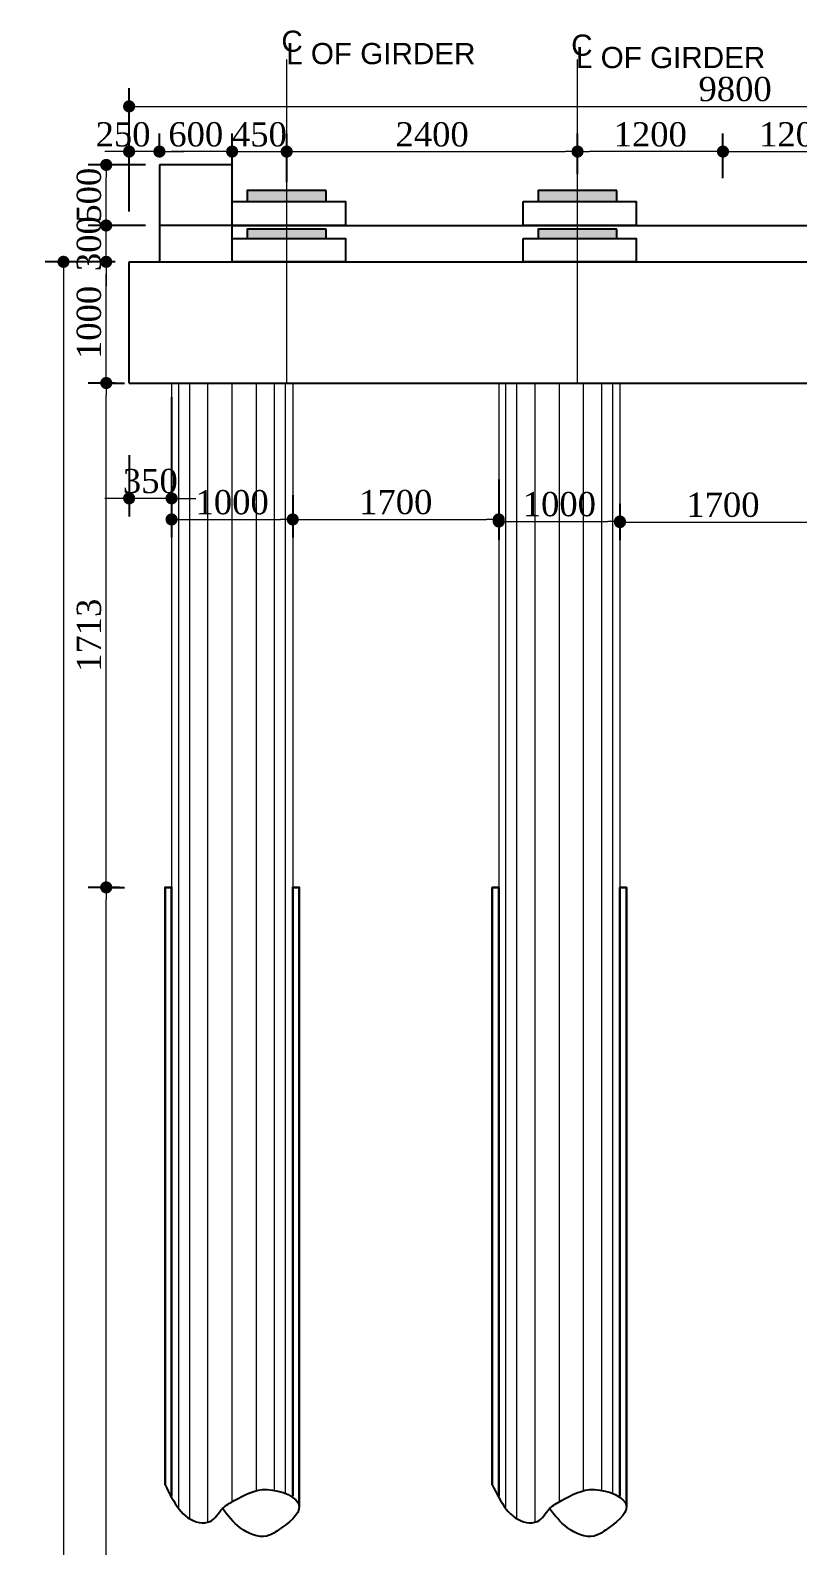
# Model space of a CAD drawing. Header units: millimetres. Extents: x -571543 to 35267, y -84886 to 197746.
# Drawn here: x -497199 to -490867, y 154007 to 166514 of the extents above; entities that cross this region are included whole.
import ezdxf

# ---------------------------------------------------------------- set-up
doc = ezdxf.new("R2010")
doc.units = ezdxf.units.MM
doc.header["$PDMODE"] = 2
doc.linetypes.add('CENTER', pattern=[2, 1.25, -0.25, 0.25, -0.25])
doc.layers.get('Defpoints').update_dxf_attribs({"lineweight": 13})
for name, color, linetype, lineweight in [('Center Line', 34, 'Continuous', 15), ('dim', 96, 'Continuous', 25), ('Dimision', 96, 'Continuous', 18), ('hatch', 65, 'Continuous', 15), ('Pile', 11, 'Continuous', 15), ('Steel Casing', 70, 'Continuous', 30), ('Text', 7, 'Continuous', 15)]:
    doc.layers.add(name, color=color, linetype=linetype, lineweight=lineweight)
doc.layers.add('Pire Line', color=11, linetype='Continuous')
doc.styles.add('ROMANS', font='arial.ttf', dxfattribs={"height": 200})
doc.styles.get("Standard").update_dxf_attribs({"font": 'times.ttf'})
doc.dimstyles.new('ISO-25', dxfattribs={"dimtxt": 175, "dimasz": 100, "dimexe": 65, "dimexo": 115.625, "dimgap": 40, "dimtad": 1, "dimtoh": 1, "dimdec": 0, "dimtxsty": 'Standard', "dimblk": 'DOT', "dimcen": 300, "dimclrd": 256, "dimclre": 256, "dimclrt": 256, "dimadec": 0, "dimazin": 0, "dimtfac": 1, "dimtdec": 0, "dimtix": 1, "dimtmove": 0, "dimatfit": 3, "dimldrblk": 'DOT', "dimfxl": 75, "dimlwd": -1, "dimarcsym": 0})

# ---------------------------------------------------------------- blocks, each defined once
blk = doc.blocks.new('_Dot')
at = {"color": 0, "linetype": 'ByBlock', "lineweight": -2}
blk.add_line((-0.5, 0), (-1, 0), dxfattribs=at)
at = {"color": 0, "linetype": 'ByBlock', "const_width": 0.5}
blk.add_lwpolyline([(-0.25, 0, 1), (0.25, 0, 1)], format="xyb", close=True, dxfattribs=at)
blk = doc.blocks.new('*D419')
at = {"layer": 'Defpoints', "color": 0, "ltscale": 3, "transparency": 16777216}
for p in [(-496573, 164603), (-496384, 164603), (-496384, 163603)]:
    blk.add_point(p, dxfattribs=at)
at = {"layer": 'Dimision', "color": 1, "lineweight": -2, "ltscale": 3, "transparency": 16777216}
for p, q in [((-496500, 164603), (-496723, 164603)), ((-496500, 163603), (-496723, 163603))]:
    blk.add_line(p, q, dxfattribs=at)
at = {"layer": 'Dimision', "ltscale": 3, "transparency": 16777216}
blk.add_line((-496573, 163703), (-496573, 164503), dxfattribs=at)
at = {"layer": 'Dimision', "ltscale": 3, "transparency": 16777216, "xscale": 100, "yscale": 100, "zscale": 100}
for p, rotation in [((-496573, 164603), 90), ((-496573, 163603), 270)]:
    blk.add_blockref('_Dot', p, dxfattribs=dict(at, rotation=rotation))
at = {"layer": 'Dimision', "ltscale": 3, "transparency": 16777216, "insert": (-496715, 164103), "char_height": 200, "attachment_point": 5, "rotation": 90}
blk.add_mtext('1000', dxfattribs=at)
blk = doc.blocks.new('*D325')
at = {"layer": 'Defpoints', "color": 0, "ltscale": 3, "transparency": 16777216}
for p in [(-495084, 165513), (-495534, 165145), (-495084, 165211)]:
    blk.add_point(p, dxfattribs=at)
at = {"layer": 'Dimision', "color": 1, "lineweight": -2, "ltscale": 3, "transparency": 16777216}
for p, q in [((-495534, 165261), (-495534, 165663)), ((-495084, 165326), (-495084, 165663))]:
    blk.add_line(p, q, dxfattribs=at)
at = {"layer": 'Dimision', "ltscale": 3, "transparency": 16777216}
for p, q in [((-495634, 165513), (-495734, 165513)), ((-495534, 165513), (-495084, 165513)), ((-494984, 165513), (-494884, 165513))]:
    blk.add_line(p, q, dxfattribs=at)
at = {"layer": 'Dimision', "ltscale": 3, "transparency": 16777216, "xscale": 100, "yscale": 100, "zscale": 100}
blk.add_blockref('_Dot', (-495534, 165513), dxfattribs=at)
at = {"layer": 'Dimision', "ltscale": 3, "transparency": 16777216, "xscale": 100, "yscale": 100, "zscale": 100, "rotation": 180}
blk.add_blockref('_Dot', (-495084, 165513), dxfattribs=at)
at = {"layer": 'Dimision', "ltscale": 3, "transparency": 16777216, "insert": (-495309, 165654), "char_height": 200, "attachment_point": 5}
blk.add_mtext('450', dxfattribs=at)
blk = doc.blocks.new('*D326')
at = {"layer": 'Defpoints', "color": 0, "ltscale": 3, "transparency": 16777216}
for p in [(-492684, 165513), (-492684, 165211), (-491484, 165178)]:
    blk.add_point(p, dxfattribs=at)
at = {"layer": 'Dimision', "color": 1, "lineweight": -2, "ltscale": 3, "transparency": 16777216}
for p, q in [((-492684, 165326), (-492684, 165663)), ((-491484, 165294), (-491484, 165663))]:
    blk.add_line(p, q, dxfattribs=at)
at = {"layer": 'Dimision', "ltscale": 3, "transparency": 16777216}
blk.add_line((-491584, 165513), (-492584, 165513), dxfattribs=at)
at = {"layer": 'Dimision', "ltscale": 3, "transparency": 16777216, "xscale": 100, "yscale": 100, "zscale": 100, "rotation": 180}
blk.add_blockref('_Dot', (-492684, 165513), dxfattribs=at)
at = {"layer": 'Dimision', "ltscale": 3, "transparency": 16777216, "xscale": 100, "yscale": 100, "zscale": 100}
blk.add_blockref('_Dot', (-491484, 165513), dxfattribs=at)
at = {"layer": 'Dimision', "ltscale": 3, "transparency": 16777216, "insert": (-492084, 165654), "char_height": 200, "attachment_point": 5}
blk.add_mtext('1200', dxfattribs=at)
blk = doc.blocks.new('*D327')
at = {"layer": 'Defpoints', "color": 0, "ltscale": 3, "transparency": 16777216}
for p in [(-490284, 165513), (-491484, 165178), (-490284, 165129)]:
    blk.add_point(p, dxfattribs=at)
at = {"layer": 'Dimision', "color": 1, "lineweight": -2, "ltscale": 3, "transparency": 16777216}
for p, q in [((-491484, 165294), (-491484, 165663)), ((-490284, 165245), (-490284, 165663))]:
    blk.add_line(p, q, dxfattribs=at)
at = {"layer": 'Dimision', "ltscale": 3, "transparency": 16777216}
blk.add_line((-491384, 165513), (-490384, 165513), dxfattribs=at)
at = {"layer": 'Dimision', "ltscale": 3, "transparency": 16777216, "xscale": 100, "yscale": 100, "zscale": 100, "rotation": 180}
blk.add_blockref('_Dot', (-491484, 165513), dxfattribs=at)
at = {"layer": 'Dimision', "ltscale": 3, "transparency": 16777216, "xscale": 100, "yscale": 100, "zscale": 100}
blk.add_blockref('_Dot', (-490284, 165513), dxfattribs=at)
at = {"layer": 'Dimision', "ltscale": 3, "transparency": 16777216, "insert": (-490884, 165654), "char_height": 200, "attachment_point": 5}
blk.add_mtext('1200', dxfattribs=at)
blk = doc.blocks.new('*D329')
at = {"layer": 'Defpoints', "color": 0, "ltscale": 3, "transparency": 16777216}
for p in [(-486584, 165886), (-486584, 164989), (-496384, 164919)]:
    blk.add_point(p, dxfattribs=at)
at = {"layer": 'Dimision', "color": 1, "lineweight": -2, "ltscale": 3, "transparency": 16777216}
for p, q in [((-496384, 165035), (-496384, 166036)), ((-486584, 165105), (-486584, 166036))]:
    blk.add_line(p, q, dxfattribs=at)
at = {"layer": 'Dimision', "ltscale": 3, "transparency": 16777216}
blk.add_line((-496284, 165886), (-486684, 165886), dxfattribs=at)
at = {"layer": 'Dimision', "ltscale": 3, "transparency": 16777216, "xscale": 100, "yscale": 100, "zscale": 100, "rotation": 180}
blk.add_blockref('_Dot', (-496384, 165886), dxfattribs=at)
at = {"layer": 'Dimision', "ltscale": 3, "transparency": 16777216, "xscale": 100, "yscale": 100, "zscale": 100}
blk.add_blockref('_Dot', (-486584, 165886), dxfattribs=at)
at = {"layer": 'Dimision', "ltscale": 3, "transparency": 16777216, "insert": (-491384, 166028), "char_height": 200, "attachment_point": 5}
blk.add_mtext('9800', dxfattribs=at)
blk = doc.blocks.new('*D330')
at = {"layer": 'Defpoints', "color": 0, "ltscale": 3, "transparency": 16777216}
for p in [(-492684, 165513), (-495084, 165145), (-492684, 165211)]:
    blk.add_point(p, dxfattribs=at)
at = {"layer": 'Dimision', "color": 1, "lineweight": -2, "ltscale": 3, "transparency": 16777216}
for p, q in [((-495084, 165261), (-495084, 165663)), ((-492684, 165326), (-492684, 165663))]:
    blk.add_line(p, q, dxfattribs=at)
at = {"layer": 'Dimision', "ltscale": 3, "transparency": 16777216}
blk.add_line((-494984, 165513), (-492784, 165513), dxfattribs=at)
at = {"layer": 'Dimision', "ltscale": 3, "transparency": 16777216, "xscale": 100, "yscale": 100, "zscale": 100, "rotation": 180}
blk.add_blockref('_Dot', (-495084, 165513), dxfattribs=at)
at = {"layer": 'Dimision', "ltscale": 3, "transparency": 16777216, "xscale": 100, "yscale": 100, "zscale": 100}
blk.add_blockref('_Dot', (-492684, 165513), dxfattribs=at)
at = {"layer": 'Dimision', "ltscale": 3, "transparency": 16777216, "insert": (-493884, 165654), "char_height": 200, "attachment_point": 5}
blk.add_mtext('2400', dxfattribs=at)
blk = doc.blocks.new('*D342')
at = {"layer": 'Defpoints', "color": 0, "ltscale": 3, "transparency": 16777216}
for p in [(-496638, 159440), (-496573, 159440), (-496421, 148440)]:
    blk.add_point(p, dxfattribs=at)
at = {"layer": 'Dimision', "ltscale": 3, "transparency": 16777216}
blk.add_line((-496573, 148540), (-496573, 159340), dxfattribs=at)
at = {"layer": 'Dimision', "color": 1, "lineweight": -2, "ltscale": 3, "transparency": 16777216}
for p, q in [((-496522, 159440), (-496423, 159440)), ((-496536, 148440), (-496723, 148440))]:
    blk.add_line(p, q, dxfattribs=at)
at = {"layer": 'Dimision', "ltscale": 3, "transparency": 16777216, "xscale": 100, "yscale": 100, "zscale": 100}
for p, rotation in [((-496573, 159440), 90), ((-496573, 148440), 270)]:
    blk.add_blockref('_Dot', p, dxfattribs=dict(at, rotation=rotation))
at = {"layer": 'Dimision', "ltscale": 3, "transparency": 16777216, "insert": (-496715, 153478), "char_height": 200, "attachment_point": 5, "rotation": 90}
blk.add_mtext('22000', dxfattribs=at)
blk = doc.blocks.new('*D343')
at = {"layer": 'Defpoints', "color": 0, "ltscale": 0.25, "transparency": 16777216}
for p in [(-496692, 163603), (-496573, 163603), (-496348, 159440)]:
    blk.add_point(p, dxfattribs=at)
at = {"layer": 'Dimision', "color": 1, "lineweight": -2, "ltscale": 0.25, "transparency": 16777216}
for p, q in [((-496577, 163603), (-496423, 163603)), ((-496464, 159440), (-496723, 159440))]:
    blk.add_line(p, q, dxfattribs=at)
at = {"layer": 'Dimision', "ltscale": 0.25, "transparency": 16777216}
blk.add_line((-496573, 159540), (-496573, 163503), dxfattribs=at)
at = {"layer": 'Dimision', "ltscale": 0.25, "transparency": 16777216, "xscale": 100, "yscale": 100, "zscale": 100}
for p, rotation in [((-496573, 163603), 90), ((-496573, 159440), 270)]:
    blk.add_blockref('_Dot', p, dxfattribs=dict(at, rotation=rotation))
at = {"layer": 'Dimision', "ltscale": 0.25, "transparency": 16777216, "insert": (-496715, 161521), "char_height": 200, "attachment_point": 5, "rotation": 90}
blk.add_mtext('1713', dxfattribs=at)
blk = doc.blocks.new('*D344')
at = {"layer": 'Defpoints', "color": 0, "ltscale": 3, "transparency": 16777216}
for p in [(-496034, 163603), (-496384, 163123), (-496384, 162651)]:
    blk.add_point(p, dxfattribs=at)
at = {"layer": 'Dimision', "color": 1, "lineweight": -2, "ltscale": 3, "transparency": 16777216}
for p, q in [((-496034, 163487), (-496034, 162501)), ((-496384, 163007), (-496384, 162501))]:
    blk.add_line(p, q, dxfattribs=at)
at = {"layer": 'Dimision', "ltscale": 3, "transparency": 16777216}
for p, q in [((-496484, 162651), (-496584, 162651)), ((-496034, 162651), (-496384, 162651)), ((-495934, 162651), (-495834, 162651))]:
    blk.add_line(p, q, dxfattribs=at)
at = {"layer": 'Dimision', "ltscale": 3, "transparency": 16777216, "xscale": 100, "yscale": 100, "zscale": 100}
blk.add_blockref('_Dot', (-496384, 162651), dxfattribs=at)
at = {"layer": 'Dimision', "ltscale": 3, "transparency": 16777216, "xscale": 100, "yscale": 100, "zscale": 100, "rotation": 180}
blk.add_blockref('_Dot', (-496034, 162651), dxfattribs=at)
at = {"layer": 'Dimision', "ltscale": 3, "transparency": 16777216, "insert": (-496209, 162793), "char_height": 200, "attachment_point": 5}
blk.add_mtext('350', dxfattribs=at)
blk = doc.blocks.new('*D350')
at = {"layer": 'Defpoints', "color": 0, "ltscale": 0.25, "transparency": 16777216}
for p in [(-496134, 165513), (-496134, 165403), (-495534, 165145)]:
    blk.add_point(p, dxfattribs=at)
at = {"layer": 'Dimision', "color": 1, "lineweight": -2, "ltscale": 0.25, "transparency": 16777216}
for p, q in [((-496134, 165519), (-496134, 165663)), ((-495534, 165261), (-495534, 165663))]:
    blk.add_line(p, q, dxfattribs=at)
at = {"layer": 'Dimision', "ltscale": 0.25, "transparency": 16777216}
blk.add_line((-495634, 165513), (-496034, 165513), dxfattribs=at)
at = {"layer": 'Dimision', "ltscale": 0.25, "transparency": 16777216, "xscale": 100, "yscale": 100, "zscale": 100, "rotation": 180}
blk.add_blockref('_Dot', (-496134, 165513), dxfattribs=at)
at = {"layer": 'Dimision', "ltscale": 0.25, "transparency": 16777216, "xscale": 100, "yscale": 100, "zscale": 100}
blk.add_blockref('_Dot', (-495534, 165513), dxfattribs=at)
at = {"layer": 'Dimision', "ltscale": 0.25, "transparency": 16777216, "insert": (-495834, 165654), "char_height": 200, "attachment_point": 5}
blk.add_mtext('600', dxfattribs=at)
blk = doc.blocks.new('*D351')
at = {"layer": 'Defpoints', "color": 0, "ltscale": 0.25, "transparency": 16777216}
for p in [(-496384, 165513), (-496134, 165403), (-496384, 164903)]:
    blk.add_point(p, dxfattribs=at)
at = {"layer": 'Dimision', "color": 1, "lineweight": -2, "ltscale": 0.25, "transparency": 16777216}
for p, q in [((-496384, 165019), (-496384, 165663)), ((-496134, 165519), (-496134, 165663))]:
    blk.add_line(p, q, dxfattribs=at)
at = {"layer": 'Dimision', "ltscale": 0.25, "transparency": 16777216}
for p, q in [((-496484, 165513), (-496584, 165513)), ((-496134, 165513), (-496384, 165513)), ((-496034, 165513), (-495934, 165513))]:
    blk.add_line(p, q, dxfattribs=at)
at = {"layer": 'Dimision', "ltscale": 0.25, "transparency": 16777216, "xscale": 100, "yscale": 100, "zscale": 100}
blk.add_blockref('_Dot', (-496384, 165513), dxfattribs=at)
at = {"layer": 'Dimision', "ltscale": 0.25, "transparency": 16777216, "xscale": 100, "yscale": 100, "zscale": 100, "rotation": 180}
blk.add_blockref('_Dot', (-496134, 165513), dxfattribs=at)
at = {"layer": 'Dimision', "ltscale": 0.25, "transparency": 16777216, "insert": (-496434, 165654), "char_height": 200, "attachment_point": 5}
blk.add_mtext('250', dxfattribs=at)
blk = doc.blocks.new('*D413')
at = {"layer": 'Defpoints', "color": 0, "ltscale": 0.25, "transparency": 16777216}
for p in [(-496573, 164903), (-496134, 164903), (-496384, 164603)]:
    blk.add_point(p, dxfattribs=at)
at = {"layer": 'Dimision', "ltscale": 0.25, "transparency": 16777216}
for p, q in [((-496573, 165003), (-496573, 165103)), ((-496573, 164603), (-496573, 164903)), ((-496573, 164503), (-496573, 164403))]:
    blk.add_line(p, q, dxfattribs=at)
at = {"layer": 'Dimision', "color": 1, "lineweight": -2, "ltscale": 0.25, "transparency": 16777216}
for p, q in [((-496250, 164903), (-496723, 164903)), ((-496500, 164603), (-496723, 164603))]:
    blk.add_line(p, q, dxfattribs=at)
at = {"layer": 'Dimision', "ltscale": 0.25, "transparency": 16777216, "xscale": 100, "yscale": 100, "zscale": 100}
for p, rotation in [((-496573, 164903), 270), ((-496573, 164603), 90)]:
    blk.add_blockref('_Dot', p, dxfattribs=dict(at, rotation=rotation))
at = {"layer": 'Dimision', "ltscale": 0.25, "transparency": 16777216, "insert": (-496715, 164753), "char_height": 200, "attachment_point": 5, "rotation": 90}
blk.add_mtext('300', dxfattribs=at)
blk = doc.blocks.new('*D414')
at = {"layer": 'Defpoints', "color": 0, "ltscale": 0.25, "transparency": 16777216}
for p in [(-496384, 164603), (-496926, 138363), (-496034, 138363)]:
    blk.add_point(p, dxfattribs=at)
at = {"layer": 'Dimision', "color": 1, "lineweight": -2, "ltscale": 0.25, "transparency": 16777216}
for p, q in [((-496500, 164603), (-497076, 164603)), ((-496150, 138363), (-497076, 138363))]:
    blk.add_line(p, q, dxfattribs=at)
at = {"layer": 'Dimision', "ltscale": 0.25, "transparency": 16777216}
blk.add_line((-496926, 164503), (-496926, 138463), dxfattribs=at)
at = {"layer": 'Dimision', "ltscale": 0.25, "transparency": 16777216, "xscale": 100, "yscale": 100, "zscale": 100}
for p, rotation in [((-496926, 164603), 90), ((-496926, 138363), 270)]:
    blk.add_blockref('_Dot', p, dxfattribs=dict(at, rotation=rotation))
at = {"layer": 'Dimision', "ltscale": 0.25, "transparency": 16777216, "insert": (-497068, 151483), "char_height": 200, "attachment_point": 5, "rotation": 90}
blk.add_mtext('56450', dxfattribs=at)
blk = doc.blocks.new('*D300')
at = {"layer": 'Defpoints', "color": 0, "ltscale": 0.25, "transparency": 16777216}
for p in [(-496573, 165403), (-496134, 165403), (-496134, 164903)]:
    blk.add_point(p, dxfattribs=at)
at = {"layer": 'Dimision', "color": 1, "lineweight": -2, "ltscale": 0.25, "transparency": 16777216}
for p, q in [((-496250, 165403), (-496723, 165403)), ((-496250, 164903), (-496723, 164903))]:
    blk.add_line(p, q, dxfattribs=at)
at = {"layer": 'Dimision', "ltscale": 0.25, "transparency": 16777216}
blk.add_line((-496573, 165003), (-496573, 165303), dxfattribs=at)
at = {"layer": 'Dimision', "ltscale": 0.25, "transparency": 16777216, "xscale": 100, "yscale": 100, "zscale": 100}
for p, rotation in [((-496573, 165403), 90), ((-496573, 164903), 270)]:
    blk.add_blockref('_Dot', p, dxfattribs=dict(at, rotation=rotation))
at = {"layer": 'Dimision', "ltscale": 0.25, "transparency": 16777216, "insert": (-496715, 165153), "char_height": 200, "attachment_point": 5, "rotation": 90}
blk.add_mtext('500', dxfattribs=at)
blk = doc.blocks.new('*D397')
at = {"layer": 'Defpoints', "color": 0, "ltscale": 0.25, "transparency": 16777216}
for p in [(-496034, 163117), (-495034, 162792), (-495034, 162477)]:
    blk.add_point(p, dxfattribs=at)
at = {"layer": 'Dimision', "color": 1, "lineweight": -2, "ltscale": 0.25, "transparency": 16777216}
for p, q in [((-496034, 163002), (-496034, 162327)), ((-495034, 162677), (-495034, 162327))]:
    blk.add_line(p, q, dxfattribs=at)
at = {"layer": 'Dimision', "ltscale": 0.25, "transparency": 16777216}
blk.add_line((-495934, 162477), (-495134, 162477), dxfattribs=at)
at = {"layer": 'Dimision', "ltscale": 0.25, "transparency": 16777216, "xscale": 100, "yscale": 100, "zscale": 100, "rotation": 180}
blk.add_blockref('_Dot', (-496034, 162477), dxfattribs=at)
at = {"layer": 'Dimision', "ltscale": 0.25, "transparency": 16777216, "xscale": 100, "yscale": 100, "zscale": 100}
blk.add_blockref('_Dot', (-495034, 162477), dxfattribs=at)
at = {"layer": 'Dimision', "ltscale": 0.25, "transparency": 16777216, "insert": (-495534, 162618), "char_height": 200, "attachment_point": 5}
blk.add_mtext('1000', dxfattribs=at)
blk = doc.blocks.new('*D398')
at = {"layer": 'Defpoints', "color": 0, "ltscale": 0.25, "transparency": 16777216}
for p in [(-493334, 162922), (-495034, 162792), (-493334, 162477)]:
    blk.add_point(p, dxfattribs=at)
at = {"layer": 'Dimision', "color": 1, "lineweight": -2, "ltscale": 0.25, "transparency": 16777216}
for p, q in [((-493334, 162807), (-493334, 162327)), ((-495034, 162677), (-495034, 162327))]:
    blk.add_line(p, q, dxfattribs=at)
at = {"layer": 'Dimision', "ltscale": 0.25, "transparency": 16777216}
blk.add_line((-494934, 162477), (-493434, 162477), dxfattribs=at)
at = {"layer": 'Dimision', "ltscale": 0.25, "transparency": 16777216, "xscale": 100, "yscale": 100, "zscale": 100, "rotation": 180}
blk.add_blockref('_Dot', (-495034, 162477), dxfattribs=at)
at = {"layer": 'Dimision', "ltscale": 0.25, "transparency": 16777216, "xscale": 100, "yscale": 100, "zscale": 100}
blk.add_blockref('_Dot', (-493334, 162477), dxfattribs=at)
at = {"layer": 'Dimision', "ltscale": 0.25, "transparency": 16777216, "insert": (-494184, 162619), "char_height": 200, "attachment_point": 5}
blk.add_mtext('1700', dxfattribs=at)
blk = doc.blocks.new('*D399')
at = {"layer": 'Defpoints', "color": 0, "ltscale": 0.25, "transparency": 16777216}
for p in [(-493334, 162922), (-492334, 162721), (-492334, 162460)]:
    blk.add_point(p, dxfattribs=at)
at = {"layer": 'Dimision', "color": 1, "lineweight": -2, "ltscale": 0.25, "transparency": 16777216}
for p, q in [((-493334, 162807), (-493334, 162310)), ((-492334, 162606), (-492334, 162310))]:
    blk.add_line(p, q, dxfattribs=at)
at = {"layer": 'Dimision', "ltscale": 0.25, "transparency": 16777216}
blk.add_line((-493234, 162460), (-492434, 162460), dxfattribs=at)
at = {"layer": 'Dimision', "ltscale": 0.25, "transparency": 16777216, "xscale": 100, "yscale": 100, "zscale": 100, "rotation": 180}
blk.add_blockref('_Dot', (-493334, 162460), dxfattribs=at)
at = {"layer": 'Dimision', "ltscale": 0.25, "transparency": 16777216, "xscale": 100, "yscale": 100, "zscale": 100}
blk.add_blockref('_Dot', (-492334, 162460), dxfattribs=at)
at = {"layer": 'Dimision', "ltscale": 0.25, "transparency": 16777216, "insert": (-492834, 162602), "char_height": 200, "attachment_point": 5}
blk.add_mtext('1000', dxfattribs=at)
blk = doc.blocks.new('*D400')
at = {"layer": 'Defpoints', "color": 0, "ltscale": 0.25, "transparency": 16777216}
for p in [(-492334, 162721), (-490634, 162695), (-490634, 162455)]:
    blk.add_point(p, dxfattribs=at)
at = {"layer": 'Dimision', "color": 1, "lineweight": -2, "ltscale": 0.25, "transparency": 16777216}
for p, q in [((-492334, 162606), (-492334, 162305)), ((-490634, 162579), (-490634, 162305))]:
    blk.add_line(p, q, dxfattribs=at)
at = {"layer": 'Dimision', "ltscale": 0.25, "transparency": 16777216}
blk.add_line((-492234, 162455), (-490734, 162455), dxfattribs=at)
at = {"layer": 'Dimision', "ltscale": 0.25, "transparency": 16777216, "xscale": 100, "yscale": 100, "zscale": 100, "rotation": 180}
blk.add_blockref('_Dot', (-492334, 162455), dxfattribs=at)
at = {"layer": 'Dimision', "ltscale": 0.25, "transparency": 16777216, "xscale": 100, "yscale": 100, "zscale": 100}
blk.add_blockref('_Dot', (-490634, 162455), dxfattribs=at)
at = {"layer": 'Dimision', "ltscale": 0.25, "transparency": 16777216, "insert": (-491484, 162597), "char_height": 200, "attachment_point": 5}
blk.add_mtext('1700', dxfattribs=at)

msp = doc.modelspace()

# ---------------------------------------------------------------- hatches: boundary and pattern name
at = {"layer": 'Pire Line', "ltscale": 3}
h = msp.add_hatch(color=256, dxfattribs=at)
h.paths.add_polyline_path([(-494758.9, 165191), (-495083.9, 165191), (-495083.9, 165101), (-494758.9, 165101)])
h.paths.add_polyline_path([(-495083.9, 165191), (-495408.9, 165191), (-495408.9, 165101), (-495083.9, 165101)])
h = msp.add_hatch(color=256, dxfattribs=at)
h.paths.add_polyline_path([(-492358.9, 165191), (-492683.9, 165191), (-492683.9, 165101), (-492358.9, 165101)])
h.paths.add_polyline_path([(-492683.9, 165191), (-493008.9, 165191), (-493008.9, 165101), (-492683.9, 165101)])
h = msp.add_hatch(color=256, dxfattribs=at)
h.paths.add_polyline_path([(-494758.9, 164872), (-495083.9, 164872), (-495083.9, 164797), (-494758.9, 164797)])
h.paths.add_polyline_path([(-495083.9, 164872), (-495408.9, 164872), (-495408.9, 164797), (-495083.9, 164797)])
h = msp.add_hatch(color=256, dxfattribs=at)
h.paths.add_polyline_path([(-492358.9, 164872), (-492683.9, 164872), (-492683.9, 164797), (-492358.9, 164797)])
h.paths.add_polyline_path([(-492683.9, 164872), (-493008.9, 164872), (-493008.9, 164797), (-492683.9, 164797)])

# ---------------------------------------------------------------- linework, layer by layer
at = {"layer": 'Center Line', "linetype": 'CENTER'}
for p, q in [((-495083.9, 163603), (-495083.9, 166274.9)), ((-492683.9, 163603), (-492683.9, 166274.9))]:
    msp.add_line(p, q, dxfattribs=at)
at = {"layer": 'dim', "ltscale": 30}
for points in [[(-496087.3, 154509.5), (-495805.5, 154199.7), (-495715.6, 154207.1), (-495614.5, 154313.1), (-495517.1, 154379), (-495242.9, 154470.8), (-494980.5, 154333.5), (-495154.6, 154134.7), (-495248.1, 154087), (-495467.2, 154155.7), (-495614.5, 154313.1)], [(-493387.3, 154509.5), (-493105.5, 154199.7), (-493015.6, 154207.1), (-492914.5, 154313.1), (-492817.1, 154379), (-492542.9, 154470.8), (-492280.5, 154333.5), (-492454.6, 154134.7), (-492548.1, 154087), (-492767.2, 154155.7), (-492914.5, 154313.1)]]:
    msp.add_spline(points, degree=3, dxfattribs=at)
at = {"layer": 'hatch', "ltscale": 3}
for p, q in [((-495974.3, 159440), (-495974.3, 163603)), ((-495883.9, 159440), (-495883.9, 163603)), ((-495883.9, 159440), (-495883.9, 163603)), ((-495733.9, 159440), (-495733.9, 163603)), ((-495533.9, 159440), (-495533.9, 163603)), ((-495533.9, 159440), (-495533.9, 163603)), ((-495533.9, 159440), (-495533.9, 163603)), ((-495533.9, 159440), (-495533.9, 163603)), ((-495333.9, 159440), (-495333.9, 163597.2)), ((-495183.9, 159440), (-495183.9, 163597.2)), ((-495183.9, 159440), (-495183.9, 163597.2)), ((-495093.5, 159440), (-495093.5, 163597.2)), ((-493274.3, 159440), (-493274.3, 163603)), ((-493183.9, 159440), (-493183.9, 163603)), ((-493183.9, 159440), (-493183.9, 163603)), ((-493033.9, 159440), (-493033.9, 163603)), ((-492833.9, 159440), (-492833.9, 163603)), ((-492833.9, 159440), (-492833.9, 163603)), ((-492833.9, 159440), (-492833.9, 163603)), ((-492833.9, 159440), (-492833.9, 163603)), ((-492633.9, 159440), (-492633.9, 163603)), ((-492483.9, 159440), (-492483.9, 163603)), ((-492483.9, 159440), (-492483.9, 163603)), ((-492393.5, 159440), (-492393.5, 163603)), ((-495974.3, 154325.8), (-495974.3, 159440)), ((-495883.9, 154235), (-495883.9, 159440)), ((-495883.9, 154239.5), (-495883.9, 159440)), ((-495733.9, 154197.6), (-495733.9, 159440)), ((-495533.9, 154369.7), (-495533.9, 159440)), ((-495533.9, 154369.7), (-495533.9, 159440)), ((-495533.9, 154369.7), (-495533.9, 159440)), ((-495533.9, 154369.7), (-495533.9, 159440)), ((-495333.9, 154461.6), (-495333.9, 159440)), ((-495183.9, 154464.1), (-495183.9, 159440)), ((-495183.9, 154464.1), (-495183.9, 159440)), ((-495093.5, 154437.7), (-495093.5, 159440)), ((-493274.3, 154325.8), (-493274.3, 159440)), ((-493183.9, 154235), (-493183.9, 159440)), ((-493183.9, 154239.5), (-493183.9, 159440)), ((-493033.9, 154197.6), (-493033.9, 159440)), ((-492833.9, 154369.7), (-492833.9, 159440)), ((-492833.9, 154369.7), (-492833.9, 159440)), ((-492833.9, 154369.7), (-492833.9, 159440)), ((-492833.9, 154369.7), (-492833.9, 159440)), ((-492633.9, 154461.6), (-492633.9, 159440)), ((-492483.9, 154464.1), (-492483.9, 159440)), ((-492483.9, 154464.1), (-492483.9, 159440)), ((-492393.5, 154437.7), (-492393.5, 159440))]:
    msp.add_line(p, q, dxfattribs=at)
at = {"layer": 'Pile', "ltscale": 3}
for points in [[(-496033.9, 163603), (-496033.8, 159633.4), (-496033.6, 154414.7)], [(-495033.9, 163597.2), (-495034, 159440)], [(-493333.9, 163603), (-493333.8, 159440)], [(-492333.9, 163603), (-492334, 159440)], [(-495034, 159440), (-495034.2, 154414.7)], [(-493333.8, 159440), (-493333.6, 154414.7)], [(-492334, 159440), (-492334.2, 154414.7)]]:
    msp.add_lwpolyline(points, dxfattribs=at)
at = {"layer": 'Pire Line', "ltscale": 3}
for p, q in [((-495533.9, 165403), (-496133.9, 165403)), ((-496133.9, 165403), (-496133.9, 164903)), ((-495533.9, 164903), (-495533.9, 165403)), ((-495533.9, 164903), (-496133.9, 164903)), ((-496133.9, 164903), (-496133.9, 164603)), ((-495533.9, 164603), (-495533.9, 164903)), ((-495533.9, 164903), (-486833.9, 164903)), ((-496383.9, 164603), (-486583.9, 164603)), ((-496383.9, 163603), (-496383.9, 164603)), ((-496383.9, 163603), (-486583.9, 163603))]:
    msp.add_line(p, q, dxfattribs=at)
for points in [[(-495533.9, 165101), (-494598.9, 165101), (-494598.9, 164903), (-495533.9, 164903)], [(-493133.9, 165101), (-492198.9, 165101), (-492198.9, 164903), (-493133.9, 164903)], [(-495533.9, 164797), (-494598.9, 164797), (-494598.9, 164603), (-495533.9, 164603)], [(-493133.9, 164797), (-492198.9, 164797), (-492198.9, 164603), (-493133.9, 164603)]]:
    msp.add_lwpolyline(points, close=True, dxfattribs=at)
at = {"layer": 'Pire Line', "ltscale": 5}
for points in [[(-494758.9, 165191), (-495408.9, 165191), (-495408.9, 165101), (-494758.9, 165101)], [(-492358.9, 165191), (-493008.9, 165191), (-493008.9, 165101), (-492358.9, 165101)], [(-494758.9, 164872), (-495408.9, 164872), (-495408.9, 164797), (-494758.9, 164797)], [(-492358.9, 164872), (-493008.9, 164872), (-493008.9, 164797), (-492358.9, 164797)]]:
    msp.add_lwpolyline(points, close=True, dxfattribs=at)
at = {"layer": 'Steel Casing', "linetype": 'Continuous', "ltscale": 0.3}
for points in [[(-496087.3, 154509.5), (-496087.3, 159440), (-496034, 159440), (-496034, 154415.3)], [(-494980.5, 154333.5), (-494980.5, 159440), (-495033.8, 159440), (-495033.8, 154415.3)], [(-493387.3, 154509.5), (-493387.3, 159440), (-493334, 159440), (-493334, 154415.3)], [(-492280.5, 154333.5), (-492280.5, 159440), (-492333.8, 159440), (-492333.8, 154415.3)]]:
    msp.add_lwpolyline(points, dxfattribs=at)

# ---------------------------------------------------------------- texts
at = {"layer": 'Text', "char_height": 175, "width": 8235.459, "attachment_point": 1, "style": 'ROMANS'}
for s, insert in [('C', (-495127.7, 166511.3)), ('C', (-492736.4, 166478.8)), ('L OF GIRDER', (-495088.3, 166409.3)), ('L OF GIRDER', (-492697, 166376.8))]:
    msp.add_mtext(s, dxfattribs=dict(at, insert=insert))

# ---------------------------------------------------------------- dimensions: what is measured, and where the dimension line sits
at = {"layer": 'Dimision', "ltscale": 3}
dim = msp.add_linear_dim(base=(-486583.9, 165885.9), p1=(-496383.9, 164919.3), p2=(-486583.9, 164989), dimstyle='ISO-25', override={"dimtxt": 200, "dimexe": 150, "dimclre": 1}, dxfattribs=at)
dim.commit()
dim.dimension.update_dxf_attribs({"geometry": '*D329', "text_midpoint": (-491383.9, 165885.9), "dimtype": 160})
at = {"layer": 'Dimision', "ltscale": 0.25}
dim = msp.add_linear_dim(base=(-496383.9, 165512.6), p1=(-496133.9, 165403), p2=(-496383.9, 164903), dimstyle='ISO-25', override={"dimtxt": 200, "dimexe": 150, "dimclre": 1, "dimtmove": 1}, dxfattribs=at)
dim.commit()
dim.dimension.update_dxf_attribs({"geometry": '*D351', "text_midpoint": (-496433.9, 165512.6), "dimtype": 160})
dim = msp.add_linear_dim(base=(-496133.9, 165512.6), p1=(-495533.9, 165145.4), p2=(-496133.9, 165403), dimstyle='ISO-25', override={"dimtxt": 200, "dimexe": 150, "dimclre": 1, "dimtmove": 1}, dxfattribs=at)
dim.commit()
dim.dimension.update_dxf_attribs({"geometry": '*D350', "text_midpoint": (-495833.9, 165654.4)})
at = {"layer": 'Dimision', "ltscale": 3}
for base, p1, p2, picture, middle in [((-495083.9, 165512.6), (-495533.9, 165145.4), (-495083.9, 165210.7), '*D325', (-495308.9, 165654.4)), ((-492683.9, 165512.6), (-495083.9, 165145.4), (-492683.9, 165210.7), '*D330', (-493883.9, 165654.4)), ((-490283.9, 165512.6), (-491483.9, 165178.2), (-490283.9, 165129), '*D327', (-490883.9, 165654.4))]:
    dim = msp.add_linear_dim(base=base, p1=p1, p2=p2, dimstyle='ISO-25', override={"dimtxt": 200, "dimexe": 150, "dimclre": 1}, dxfattribs=at)
    dim.commit()
    dim.dimension.update_dxf_attribs({"geometry": picture, "text_midpoint": middle})
for base, p1, p2, angle, picture, middle in [((-492683.9, 165512.6), (-491483.9, 165178.2), (-492683.9, 165210.7), 180, '*D326', (-492083.9, 165654.4)), ((-496573.3, 164603), (-496383.9, 163603), (-496383.9, 164603), 90, '*D419', (-496715, 164103)), ((-496383.9, 162651), (-496033.9, 163603), (-496383.9, 163122.9), 180, '*D344', (-496208.9, 162792.7))]:
    dim = msp.add_linear_dim(base=base, p1=p1, p2=p2, angle=angle, dimstyle='ISO-25', override={"dimtxt": 200, "dimexe": 150, "dimclre": 1}, dxfattribs=at)
    dim.commit()
    dim.dimension.update_dxf_attribs({"geometry": picture, "text_midpoint": middle})
at = {"layer": 'Dimision', "ltscale": 0.25}
for base, p1, p2, angle, picture, middle in [((-496573.3, 165403), (-496133.9, 164903), (-496133.9, 165403), 90, '*D300', (-496715, 165153)), ((-496573.3, 164903), (-496383.9, 164603), (-496133.9, 164903), 90, '*D413', (-496715, 164753)), ((-495033.9, 162476.7), (-496033.9, 163117.1), (-495033.9, 162792.4), 180, '*D397', (-495533.9, 162618.5)), ((-493333.9, 162476.7), (-495033.9, 162792.4), (-493333.9, 162922.3), 180, '*D398', (-494183.9, 162618.8)), ((-492333.9, 162460.4), (-493333.9, 162922.3), (-492333.9, 162721.4), 180, '*D399', (-492833.9, 162602.1)), ((-490633.9, 162454.7), (-492333.9, 162721.4), (-490633.9, 162695.1), 180, '*D400', (-491483.9, 162596.7))]:
    dim = msp.add_linear_dim(base=base, p1=p1, p2=p2, angle=angle, dimstyle='ISO-25', override={"dimtxt": 200, "dimexe": 150, "dimclre": 1, "dimtmove": 1}, dxfattribs=at)
    dim.commit()
    dim.dimension.update_dxf_attribs({"geometry": picture, "text_midpoint": middle})
for base, p1, p2, text, picture, middle in [((-496926.5, 138362.9), (-496383.9, 164603), (-496033.9, 138362.9), '56450', '*D414', (-497068.2, 151482.9)), ((-496573.3, 163603), (-496348.3, 159440), (-496692.3, 163603), '1713', '*D343', (-496715.3, 161521.5))]:
    dim = msp.add_linear_dim(base=base, p1=p1, p2=p2, angle=90, text=text, dimstyle='ISO-25', override={"dimtxt": 200, "dimexe": 150, "dimclre": 1, "dimtmove": 1}, dxfattribs=at)
    dim.commit()
    dim.dimension.update_dxf_attribs({"geometry": picture, "text_midpoint": middle})
at = {"layer": 'Dimision', "ltscale": 3}
dim = msp.add_linear_dim(base=(-496573.3, 159440), p1=(-496420.6, 148440), p2=(-496638.1, 159440), angle=90, text='22000', dimstyle='ISO-25', override={"dimtxt": 200, "dimexe": 150, "dimclre": 1}, dxfattribs=at)
dim.commit()
dim.dimension.update_dxf_attribs({"geometry": '*D342', "text_midpoint": (-496573.3, 153478.3), "dimtype": 160})

doc.saveas('drawing.dxf')
